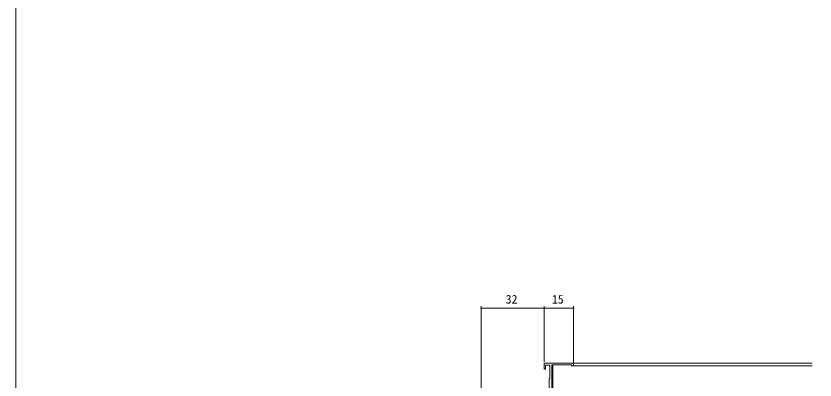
# Model space of a CAD drawing. Units: millimetres, scale not verified. Extents: x -495 to 495, y -800 to 801.
# Drawn here: x -495 to -88.8, y -445.6 to -260.4 of the extents above; entities that cross this region are included whole.
import ezdxf
from ezdxf.enums import TextEntityAlignment as Align

# ---------------------------------------------------------------- set-up
doc = ezdxf.new("R2010")
doc.units = ezdxf.units.MM
doc.header["$LTSCALE"] = 4
for name, color, linetype, lineweight in [('0-0_0', 7, 'Continuous', 9), ('0-2_YKK_ZWAK', 2, 'Continuous', 9), ('0-5_YKK_13', 6, 'Continuous', 9), ('0-7_YSS_K', 7, 'Continuous', 9)]:
    doc.layers.add(name, color=color, linetype=linetype, lineweight=lineweight)
doc.styles.add('ＭＳ ゴシック', font='')
doc.styles.get('ＭＳ ゴシック').set_extended_font_data('MS Gothic')

msp = doc.modelspace()

# ---------------------------------------------------------------- linework, layer by layer
at = {"layer": '0-0_0'}
msp.add_lwpolyline([(495, -800), (-495, -800), (-495, 760)], dxfattribs=at)
at = {"layer": '0-2_YKK_ZWAK'}
for p, q in [((-222, -436.964), (-90.25, -436.964)), ((-222, -437.864), (-222, -455.964)), ((-212.3, -438.364), (-90.25, -438.364))]:
    msp.add_line(p, q, dxfattribs=at)
at = {"layer": '0-5_YKK_13'}
for p, q in [((-258.5, -493.264), (-258.5, -407.964)), ((-226.5, -408.964), (-258.5, -408.964)), ((-226.5, -436.264), (-226.5, -407.964)), ((-226.5, -436.264), (-226.5, -407.964)), ((-211.5, -408.964), (-226.5, -408.964)), ((-211.5, -436.664), (-211.5, -407.964))]:
    msp.add_line(p, q, dxfattribs=at)
for centre, start, end in [((-258.5, -408.964), 0, 180), ((-258.5, -408.964), 180, 0), ((-226.5, -408.964), 0, 180), ((-226.5, -408.964), 0, 180), ((-226.5, -408.964), 180, 0), ((-226.5, -408.964), 180, 0), ((-211.5, -408.964), 0, 180), ((-211.5, -408.964), 180, 0)]:
    msp.add_arc(centre, 0.128, start, end, dxfattribs=at)
at = {"layer": '0-7_YSS_K'}
for points in [[(-212.2, -436.964), (-226.5, -436.964), (-226.5, -439.964), (-225.7, -439.964), (-225.7, -437.964), (-223.6, -437.964), (-223.6, -444.776), (-223.75, -444.97), (-223.9, -445.164)], [(-221, -474.564), (-222.5, -474.564), (-222.5, -457.264), (-211.5, -457.264), (-211.5, -455.964), (-222.5, -455.964), (-222.5, -437.864), (-212.5, -437.864), (-212.5, -438.364), (-211.5, -438.364), (-211.5, -437.664)], [(-223.9, -445.164), (-223.9, -493.964)]]:
    msp.add_lwpolyline(points, dxfattribs=at)
msp.add_arc((-212.2, -437.664), 0.7, 0.00001, 89.99999, dxfattribs=at)

# ---------------------------------------------------------------- texts
at = {"layer": '0-5_YKK_13', "style": 'ＭＳ ゴシック'}
for s, p in [('32', (-246.02, -408.004)), ('15', (-222.52, -408.004))]:
    msp.add_text(s, height=4.399, dxfattribs=at).set_placement(p, align=Align.BOTTOM_LEFT)

doc.saveas('drawing.dxf')
